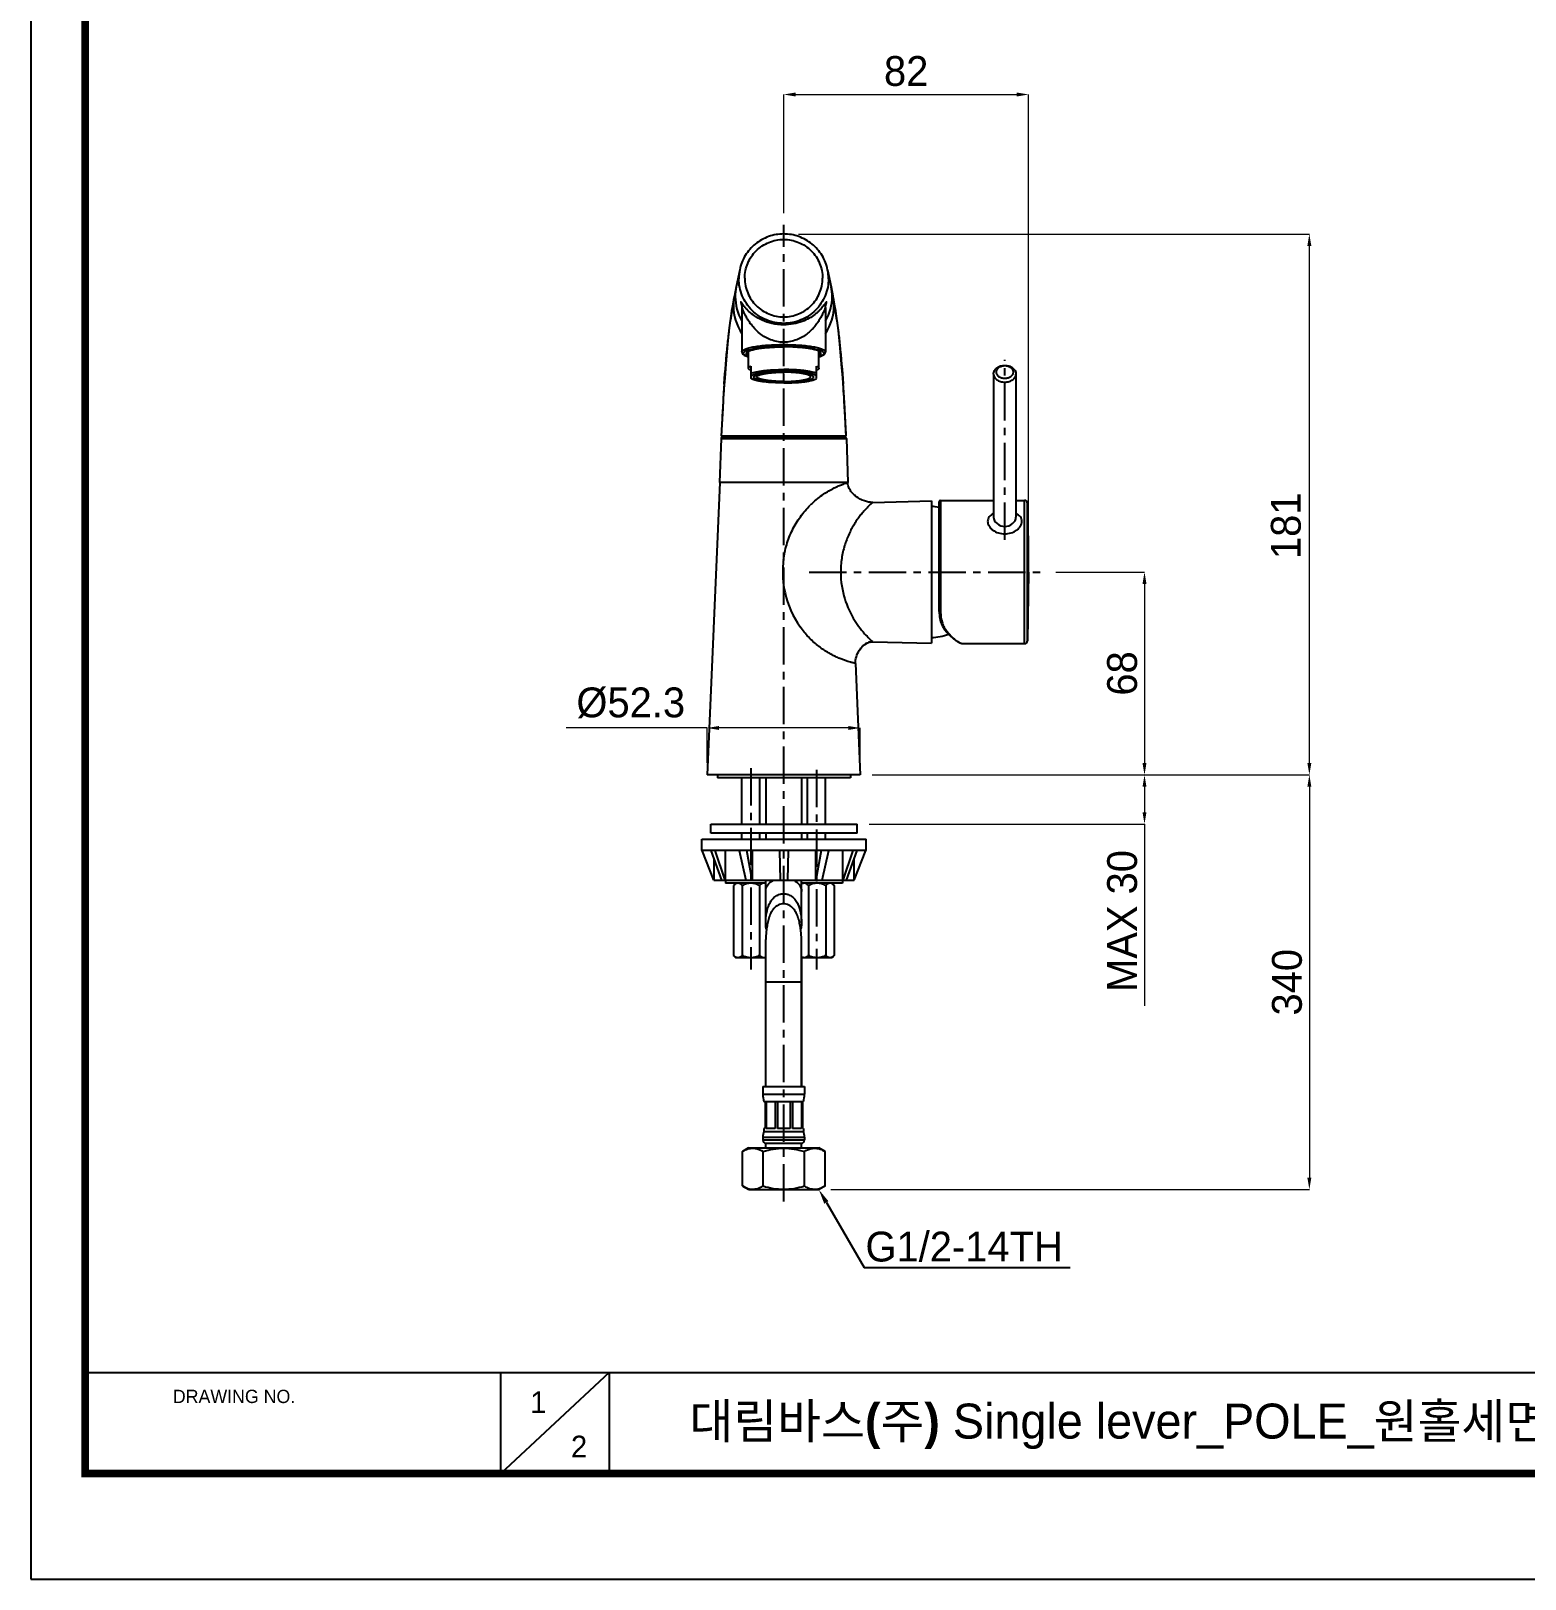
# Model space of a CAD drawing. Extents: x 0 to 1128, y 0 to 827.
# Drawn here: x 0 to 501, y 0 to 519 of the extents above; entities that cross this region are included whole.
import ezdxf
from ezdxf import colors
from ezdxf.entities.mleader import LeaderData, LeaderLine
from ezdxf.math import Vec2, Vec3

# ---------------------------------------------------------------- set-up
doc = ezdxf.new("R2010")
doc.units = 0
doc.header["$LTSCALE"] = 10
doc.header["$MEASUREMENT"] = 0
doc.header["$PDMODE"] = 3
doc.header["$PDSIZE"] = -10
doc.linetypes.add('CENTER', pattern=[2, 1.25, -0.25, 0.25, -0.25])
doc.layers.get('0').update_dxf_attribs({"linetype": 'CONTINUOUS'})
doc.layers.get('DEFPOINTS').update_dxf_attribs({"linetype": 'CONTINUOUS'})
for name, color, linetype in [('02___PRT_ALL_AXES', 7, 'CONTINUOUS'), ('1', 7, 'CONTINUOUS'), ('DEF_LAYER_ASSEM_MEMBER', 7, 'CONTINUOUS'), ('DEFAULT_1', 7, 'CENTER')]:
    doc.layers.add(name, color=color, linetype=linetype)
doc.styles.add('Daelim Dimension', font='')
doc.styles.get('Daelim Dimension').set_extended_font_data('나눔고딕')
doc.dimstyles.new('DEFAULT', dxfattribs={"dimscale": 2, "dimtxt": 2, "dimasz": 2, "dimexe": 0, "dimexo": 2, "dimgap": 1, "dimtad": 1, "dimdec": 0, "dimzin": 9, "dimdsep": 46, "dimtxsty": 'Daelim Dimension', "dimcen": 0.5, "dimclrd": 5, "dimclre": 5, "dimclrt": 256, "dimadec": 1, "dimazin": 0, "dimtfac": 1, "dimtdec": 0, "dimtix": 1, "dimtmove": 0, "dimatfit": 3, "dimfxl": 1, "dimtolj": 1, "dimtzin": 1, "dimlwd": 9, "dimlwe": 9, "dimarcsym": 0})

# ---------------------------------------------------------------- blocks, each defined once
blk = doc.blocks.new('*D3')
at = {"color": 5, "lineweight": 9, "ltscale": 0.5, "transparency": 16777216}
for p, q in [((252.28, 457.87), (252.28, 497.61)), ((256.28, 497.61), (330.38, 497.61)), ((334.38, 340.55), (334.38, 497.61))]:
    blk.add_line(p, q, dxfattribs=at)
at = {"color": 5, "ltscale": 0.5, "transparency": 16777216}
for points in [[(256.28, 498.27), (256.28, 496.94), (252.28, 497.61)], [(330.38, 498.27), (330.38, 496.94), (334.38, 497.61)]]:
    blk.add_solid(points, dxfattribs=at)
at = {"layer": 'DEFPOINTS', "color": 0, "ltscale": 0.5, "transparency": 16777216}
for p in [(334.38, 497.61), (252.28, 453.87), (334.38, 336.55)]:
    blk.add_point(p, dxfattribs=at)
at = {"color": 7, "ltscale": 0.5, "transparency": 16777216, "insert": (293.33, 510.49), "char_height": 10, "width": 25.6, "attachment_point": 2, "style": 'Daelim Dimension'}
blk.add_mtext('\\A1;82', dxfattribs=at)
blk = doc.blocks.new('*D4')
at = {"color": 5, "lineweight": 9, "ltscale": 0.5, "transparency": 16777216}
for p, q in [((257.28, 450.85), (428.46, 450.85)), ((428.46, 273.55), (428.46, 446.85)), ((282.91, 269.55), (428.46, 269.55))]:
    blk.add_line(p, q, dxfattribs=at)
at = {"color": 5, "ltscale": 0.5, "transparency": 16777216}
for points in [[(427.79, 446.85), (429.13, 446.85), (428.46, 450.85)], [(427.79, 273.55), (429.13, 273.55), (428.46, 269.55)]]:
    blk.add_solid(points, dxfattribs=at)
at = {"layer": 'DEFPOINTS', "color": 0, "ltscale": 0.5, "transparency": 16777216}
for p in [(253.28, 450.85), (428.46, 450.85), (278.91, 269.55)]:
    blk.add_point(p, dxfattribs=at)
at = {"color": 7, "ltscale": 0.5, "transparency": 16777216, "insert": (415.57, 353.05), "char_height": 10, "width": 32, "attachment_point": 2, "rotation": 90, "style": 'Daelim Dimension'}
blk.add_mtext('\\A1;181', dxfattribs=at)
blk = doc.blocks.new('*D8')
at = {"color": 5, "lineweight": 9, "ltscale": 0.5, "transparency": 16777216}
for p, q in [((343.53, 337.55), (373.21, 337.55)), ((373.21, 333.55), (373.21, 273.55)), ((343.53, 269.55), (373.21, 269.55))]:
    blk.add_line(p, q, dxfattribs=at)
at = {"color": 5, "ltscale": 0.5, "transparency": 16777216}
for points in [[(372.54, 333.55), (373.87, 333.55), (373.21, 337.55)], [(372.54, 273.55), (373.87, 273.55), (373.21, 269.55)]]:
    blk.add_solid(points, dxfattribs=at)
at = {"layer": 'DEFPOINTS', "color": 0, "ltscale": 0.5, "transparency": 16777216}
for p in [(339.53, 337.55), (339.53, 269.55), (373.21, 269.55)]:
    blk.add_point(p, dxfattribs=at)
at = {"color": 7, "ltscale": 0.5, "transparency": 16777216, "insert": (365.76, 303.55), "char_height": 10, "attachment_point": 5, "rotation": 90, "style": 'Daelim Dimension'}
blk.add_mtext('\\A1;68', dxfattribs=at)
blk = doc.blocks.new('*D9')
at = {"color": 5, "lineweight": 9, "ltscale": 0.5, "transparency": 16777216}
for p, q in [((281.91, 269.55), (373.21, 269.55)), ((373.21, 265.55), (373.21, 257.05)), ((280.88, 253.05), (373.21, 253.05)), ((373.21, 253.05), (373.21, 192.1))]:
    blk.add_line(p, q, dxfattribs=at)
at = {"color": 5, "ltscale": 0.5, "transparency": 16777216}
for points in [[(372.54, 265.55), (373.87, 265.55), (373.21, 269.55)], [(372.54, 257.05), (373.87, 257.05), (373.21, 253.05)]]:
    blk.add_solid(points, dxfattribs=at)
at = {"layer": 'DEFPOINTS', "color": 0, "ltscale": 0.5, "transparency": 16777216}
for p in [(277.91, 269.55), (276.88, 253.05), (373.21, 253.05)]:
    blk.add_point(p, dxfattribs=at)
at = {"color": 7, "ltscale": 0.5, "transparency": 16777216, "insert": (365.76, 220.57), "char_height": 10, "attachment_point": 5, "rotation": 90, "style": 'Daelim Dimension'}
blk.add_mtext('\\A1;MAX 30', dxfattribs=at)
blk = doc.blocks.new('*D6')
at = {"color": 5, "lineweight": 9, "ltscale": 0.5, "transparency": 16777216}
for p, q in [((281.91, 269.55), (428.46, 269.55)), ((428.46, 265.55), (428.46, 134.55)), ((268.06, 130.55), (428.46, 130.55))]:
    blk.add_line(p, q, dxfattribs=at)
at = {"color": 5, "ltscale": 0.5, "transparency": 16777216}
for points in [[(427.79, 265.55), (429.13, 265.55), (428.46, 269.55)], [(427.79, 134.55), (429.13, 134.55), (428.46, 130.55)]]:
    blk.add_solid(points, dxfattribs=at)
at = {"layer": 'DEFPOINTS', "color": 0, "ltscale": 0.5, "transparency": 16777216}
for p in [(277.91, 269.55), (264.06, 130.55), (428.46, 130.55)]:
    blk.add_point(p, dxfattribs=at)
at = {"color": 7, "ltscale": 0.5, "transparency": 16777216, "insert": (421.01, 200.05), "char_height": 10, "attachment_point": 5, "rotation": 90, "style": 'Daelim Dimension'}
blk.add_mtext('\\A1;340', dxfattribs=at)
blk = doc.blocks.new('*D7')
at = {"color": 5, "lineweight": 9, "ltscale": 0.5, "transparency": 16777216}
for p, q in [((226.65, 285.27), (179.41, 285.27)), ((226.65, 273.55), (226.65, 285.27)), ((273.91, 285.27), (230.65, 285.27)), ((277.91, 273.55), (277.91, 285.27))]:
    blk.add_line(p, q, dxfattribs=at)
at = {"color": 5, "ltscale": 0.5, "transparency": 16777216}
for points in [[(230.65, 285.94), (230.65, 284.6), (226.65, 285.27)], [(273.91, 285.94), (273.91, 284.6), (277.91, 285.27)]]:
    blk.add_solid(points, dxfattribs=at)
at = {"layer": 'DEFPOINTS', "color": 0, "ltscale": 0.5, "transparency": 16777216}
for p in [(277.91, 285.27), (226.65, 269.55), (277.91, 269.55)]:
    blk.add_point(p, dxfattribs=at)
at = {"color": 7, "ltscale": 0.5, "transparency": 16777216, "insert": (201.03, 293.66), "char_height": 10, "attachment_point": 5, "style": 'Daelim Dimension'}
blk.add_mtext('\\A1;%%C52.3', dxfattribs=at)

msp = doc.modelspace()

# ---------------------------------------------------------------- linework, layer by layer
at = {"color": 5}
msp.add_line((18.14, 69.28), (926.74, 69.28), dxfattribs=at)
at = {"color": 5, "ltscale": 40}
for p, q in [((157.42, 69.28), (157.42, 35.27)), ((157.42, 69.28), (157.42, 35.27)), ((193.81, 69.28), (157.42, 35.27)), ((193.81, 69.28), (157.42, 35.27)), ((193.81, 69.28), (193.81, 35.27)), ((193.81, 69.28), (193.81, 35.27))]:
    msp.add_line(p, q, dxfattribs=at)
at = {"ltscale": 0.5}
msp.add_lwpolyline([(0, 0), (1128.4, 0), (1128.4, 826.8), (0, 826.8)], close=True, dxfattribs=at)
at = {"color": 5, "linetype": 'ByBlock', "lineweight": 200, "const_width": 2.6}
msp.add_lwpolyline([(18.14, 35.4), (1110.14, 35.4), (1110.14, 807.6), (18.14, 807.6)], close=True, dxfattribs=at)
at = {"layer": '02___PRT_ALL_AXES', "color": 7, "linetype": 'CENTER'}
for p, q in [((326.38, 348.39), (326.38, 408.72)), ((241.28, 271.82), (241.28, 204.33)), ((263.28, 271.27), (263.28, 204.33))]:
    msp.add_line(p, q, dxfattribs=at)
at = {"layer": '1', "color": 7, "linetype": 'Continuous'}
for p, q in [((236.38, 433.12), (235.77, 430.16)), ((268.19, 433.12), (268.79, 430.16)), ((235.77, 430.16), (235.77, 430.16)), ((268.79, 430.16), (268.79, 430.16)), ((273.22, 383.05), (231.34, 383.05))]:
    msp.add_line(p, q, dxfattribs=at)
at = {"layer": '1', "color": 9, "linetype": 'Continuous'}
for p, q in [((235.76, 430.11), (235.77, 430.15)), ((268.79, 430.15), (268.8, 430.11)), ((232.35, 400.47), (232.36, 400.68)), ((272.2, 400.72), (272.21, 400.55))]:
    msp.add_line(p, q, dxfattribs=at)
at = {"layer": '1', "color": 7, "linetype": 'Continuous'}
for points in [[(235.32, 427.88), (235.09, 426.63), (234.84, 425.11), (234.57, 423.29), (234.26, 421.07), (233.93, 418.38), (233.58, 415.14), (233.21, 411.39), (232.85, 407.21), (232.5, 402.65), (232.16, 397.75), (231.84, 392.52), (231.54, 386.97), (231.34, 383.05)], [(235.77, 430.16), (235.67, 429.66), (235.51, 428.89), (235.32, 427.88)], [(269.47, 426.63), (269.25, 427.88), (269.05, 428.89), (268.89, 429.66), (268.79, 430.16)], [(273.22, 383.05), (273.03, 386.97), (272.72, 392.52), (272.4, 397.75), (272.06, 402.65), (271.71, 407.21), (271.35, 411.39), (270.99, 415.14), (270.63, 418.38), (270.3, 421.07), (270, 423.29), (269.72, 425.11), (269.47, 426.63)]]:
    msp.add_lwpolyline(points, dxfattribs=at)
for centre, radius, start, end in [((252.2, 429.89), 16.15, 168.4671, 179.9853), ((252.36, 429.89), 16.15, 0.0147, 11.5329), ((252.17, 429.9), 16.12, 180.0058, 210.3013), ((252.39, 429.9), 16.12, 329.6987, 359.9942)]:
    msp.add_arc(centre, radius, start, end, dxfattribs=at)
at = {"layer": '1', "color": 9, "linetype": 'Continuous'}
for centre, radius, start, end in [((252.2, 426.8), 16.77, 168.5995, 179.9668), ((252.17, 426.81), 16.74, 180.0087, 213.6344), ((252.39, 426.81), 16.74, 326.3656, 359.9913), ((252.36, 426.8), 16.77, 0.0332, 11.4006), ((885.77, 355), 655.01, 176.01872, 176.40616), ((-357.78, 356.55), 631.53, 3.58843, 3.99504), ((1048.15, 344.98), 817.69, 176.53423, 176.79426), ((966.77, 349.88), 736.17, 176.40359, 176.53166), ((-461.97, 349.89), 735.93, 3.47091, 3.59804), ((-543.02, 345.01), 817.12, 3.2063, 3.46831), ((1144.3, 339.56), 913.99, 176.79194, 176.93529), ((-639.21, 339.59), 913.46, 3.06567, 3.20865), ((1269.43, 332.92), 1039.3, 176.93867, 177.23557), ((-764.57, 332.94), 1039.01, 2.7644, 3.06226)]:
    msp.add_arc(centre, radius, start, end, dxfattribs=at)
for points, start_tangent, end_tangent in [([(232.36, 400.68), (233.46, 413.66), (234.03, 418.55), (234.5, 421.79), (235.1, 425.18), (235.43, 426.81)], (0.069968, 0.997549), (0.196375, 0.980529)), ([(269.13, 426.81), (269.46, 425.18), (270.06, 421.8), (270.53, 418.57), (271.09, 413.68), (272.2, 400.72)], (0.196375, -0.980529), (0.070031, -0.997545))]:
    msp.add_spline(points, degree=3, dxfattribs=dict(at, start_tangent=start_tangent, end_tangent=end_tangent))
at = {"layer": '1', "color": 7, "linetype": 'Continuous', "start_tangent": (0.99977, 0.02144), "end_tangent": (0.99977, -0.02144)}
msp.add_spline([(236.73, 383.05), (252.28, 383.2), (267.83, 383.05)], degree=3, dxfattribs=at)
at = {"layer": 'DEF_LAYER_ASSEM_MEMBER', "color": 7, "linetype": 'Continuous'}
for p, q in [((237.55, 438.86), (236.38, 433.12)), ((267.01, 438.86), (268.19, 433.12)), ((238.28, 426.14), (238.28, 426.14)), ((238.28, 426.12), (238.28, 411.35)), ((266.28, 426.14), (266.28, 426.14)), ((266.28, 426.12), (266.28, 411.35)), ((240.53, 405.83), (240.53, 411.57)), ((264.03, 405.83), (264.03, 411.57)), ((241.33, 402.43), (241.33, 406.57)), ((263.23, 402.43), (263.23, 406.57)), ((243.28, 402.98), (243.28, 403.63)), ((261.28, 402.98), (261.28, 403.63)), ((322.63, 403.87), (322.63, 355.93)), ((330.13, 403.87), (330.13, 355.93)), ((231.27, 382.35), (230.78, 367.55)), ((273.09, 382.55), (231.47, 382.55)), ((233.28, 383.05), (233.28, 382.55)), ((271.28, 383.05), (271.28, 382.55)), ((273.29, 382.35), (273.78, 367.55)), ((230.84, 367.55), (226.65, 269.55)), ((273.78, 367.55), (230.78, 367.55)), ((282.11, 360.89), (301.78, 361.38)), ((301.78, 361.38), (301.78, 313.72)), ((304.38, 324.36), (304.38, 361.05)), ((304.88, 361.55), (322.63, 361.55)), ((330.13, 361.55), (333.01, 361.55)), ((334.38, 337.55), (334.01, 314.51)), ((277.63, 311.27), (277.88, 311.65)), ((277.63, 311.27), (277.8, 311.53)), ((277.88, 311.65), (278.36, 312.22)), ((278.36, 312.22), (278.64, 312.56)), ((278.64, 312.56), (279.47, 313.28)), ((279.47, 313.28), (280.36, 313.81)), ((280.36, 313.81), (281.29, 314.12)), ((281.29, 314.12), (281.88, 314.2)), ((281.6, 314.16), (281.88, 314.2)), ((281.88, 314.2), (281.88, 314.2)), ((281.88, 314.2), (282.11, 314.2)), ((282.11, 314.2), (301.78, 313.72)), ((312.68, 313.55), (333.01, 313.55)), ((276.31, 306.92), (277.91, 269.55)), ((277.63, 311.27), (277.63, 311.27)), ((277.91, 269.55), (226.65, 269.55)), ((230.13, 269.55), (230.13, 268.55)), ((274.63, 268.55), (230.13, 268.55)), ((238.28, 253.05), (238.28, 268.55)), ((244.28, 253.05), (244.28, 268.55)), ((246.28, 268.55), (246.28, 253.05)), ((258.28, 268.55), (258.28, 253.05)), ((260.28, 253.05), (260.28, 268.55)), ((266.28, 253.05), (266.28, 268.55)), ((274.63, 269.55), (274.63, 268.55)), ((227.88, 250.05), (227.88, 253.05)), ((227.88, 253.05), (276.88, 253.05)), ((276.88, 250.05), (227.88, 250.05)), ((238.28, 248.05), (238.28, 250.05)), ((244.28, 248.05), (244.28, 250.05)), ((246.28, 250.05), (246.28, 248.05)), ((258.28, 250.05), (258.28, 248.05)), ((260.28, 248.05), (260.28, 250.05)), ((266.28, 248.05), (266.28, 250.05)), ((276.88, 250.05), (276.88, 253.05)), ((224.88, 244.25), (224.88, 248.05)), ((224.88, 248.05), (279.88, 248.05)), ((227.85, 244.25), (224.88, 244.25)), ((228.91, 234.25), (224.92, 244.25)), ((227.85, 244.24), (231.43, 234.25)), ((237.35, 244.25), (227.87, 244.25)), ((232.68, 234.25), (229.33, 244.25)), ((232.68, 244.25), (232.68, 234.25)), ((237.35, 244.24), (239.56, 234.25)), ((250.88, 244.25), (237.38, 244.25)), ((241.73, 234.25), (239.92, 244.25)), ((241.73, 244.25), (241.73, 234.25)), ((250.88, 244.24), (251.13, 234.25)), ((264.81, 244.25), (250.92, 244.25)), ((253.63, 234.25), (253.84, 244.25)), ((263.03, 234.25), (263.03, 244.25)), ((264.81, 244.24), (263.03, 234.25)), ((275.41, 244.25), (264.84, 244.25)), ((265.2, 234.25), (267.38, 244.25)), ((272.08, 234.25), (272.08, 244.25)), ((275.41, 244.24), (272.08, 234.25)), ((273.33, 234.25), (276.89, 244.25)), ((279.84, 244.25), (275.43, 244.25)), ((275.85, 234.25), (279.84, 244.25)), ((279.88, 244.25), (279.84, 244.25)), ((279.88, 244.25), (279.88, 248.05)), ((228.91, 241.27), (228.91, 234.25)), ((275.85, 234.25), (275.85, 241.31)), ((228.91, 234.25), (275.85, 234.25)), ((232.78, 234.25), (232.78, 233.25)), ((246.25, 220.1), (246.25, 234.25)), ((258.25, 220.1), (258.25, 234.25)), ((271.98, 234.25), (271.98, 233.25)), ((246.25, 233.25), (232.78, 233.25)), ((236.28, 233.25), (235.51, 232.47)), ((235.51, 232.47), (235.51, 209.02)), ((238.39, 232.47), (238.39, 209.02)), ((244.17, 232.47), (244.17, 209.02)), ((271.98, 233.25), (258.25, 233.25)), ((258.48, 233.25), (258.25, 233.01)), ((258.31, 233.08), (258.31, 233.25)), ((260.59, 232.47), (260.59, 209.02)), ((266.37, 232.47), (266.37, 209.02)), ((268.48, 233.25), (269.25, 232.47)), ((269.25, 232.47), (269.25, 209.02)), ((246.25, 165.05), (246.25, 214.4)), ((258.25, 165.05), (258.25, 214.41)), ((235.51, 209.02), (236.28, 208.25)), ((246.25, 208.25), (236.28, 208.25)), ((258.25, 208.48), (258.48, 208.25)), ((258.31, 165.05), (258.31, 208.41)), ((268.48, 208.25), (258.48, 208.25)), ((269.25, 209.02), (268.48, 208.25)), ((245.28, 165.05), (259.28, 165.05)), ((245.28, 165.05), (245.28, 162.54)), ((259.28, 165.05), (259.28, 162.54)), ((245.68, 160.05), (258.88, 160.05)), ((246.03, 160.05), (246.03, 151.05)), ((246.36, 160.05), (246.36, 151.05)), ((249.37, 160.05), (249.37, 151.05)), ((250.16, 160.05), (250.16, 151.05)), ((254.4, 160.05), (254.4, 151.05)), ((255.19, 160.05), (255.19, 151.05)), ((258.2, 160.05), (258.2, 151.05)), ((258.53, 160.05), (258.53, 151.05)), ((246.03, 151.05), (245.68, 151.05)), ((245.68, 151.05), (245.68, 150.05)), ((249.37, 151.05), (246.36, 151.05)), ((254.4, 151.05), (250.16, 151.05)), ((258.2, 151.05), (255.19, 151.05)), ((258.88, 151.05), (258.53, 151.05)), ((258.88, 151.05), (258.88, 150.05)), ((245.28, 148.09), (245.28, 147.25)), ((245.68, 150.05), (258.88, 150.05)), ((246.28, 146.05), (258.28, 146.05)), ((246.28, 144.55), (246.28, 146.05)), ((258.28, 144.55), (258.28, 146.05)), ((259.28, 148.09), (259.28, 147.25)), ((240.5, 144.55), (238.43, 143.35)), ((238.43, 131.75), (238.43, 143.35)), ((240.5, 144.55), (264.06, 144.55)), ((245.35, 131.75), (245.35, 143.34)), ((259.21, 131.75), (259.21, 143.34)), ((266.14, 143.35), (264.06, 144.55)), ((266.14, 131.75), (266.14, 143.35)), ((240.5, 130.55), (238.43, 131.75)), ((240.5, 130.55), (264.06, 130.55)), ((266.14, 131.75), (264.06, 130.55))]:
    msp.add_line(p, q, dxfattribs=at)
at = {"layer": 'DEF_LAYER_ASSEM_MEMBER', "color": 9, "linetype": 'Continuous'}
for p, q in [((231.27, 382.35), (273.29, 382.35)), ((261.79, 360.55), (261.82, 360.57)), ((304.88, 361.55), (304.88, 324.08)), ((333.01, 313.55), (333.01, 361.55)), ((334.01, 314.51), (334.01, 360.58)), ((252.09, 340.53), (252.1, 340.56)), ((258.31, 200.05), (246.25, 200.05)), ((245.28, 162.54), (259.28, 162.54)), ((245.28, 148.09), (259.28, 148.09)), ((245.28, 147.25), (259.28, 147.25))]:
    msp.add_line(p, q, dxfattribs=at)
at = {"layer": 'DEF_LAYER_ASSEM_MEMBER', "color": 7, "linetype": 'Continuous'}
for points in [[(238.2, 426.96), (238.19, 427), (238.21, 426.93), (238.25, 426.71), (238.28, 426.35), (238.28, 426.14)], [(266.28, 426.14), (266.29, 426.42), (266.32, 426.75), (266.35, 426.93), (266.37, 426.99)], [(304.38, 324.36), (304.49, 322.67), (304.85, 320.97), (305.49, 319.42), (306.32, 318.15)], [(306.32, 318.15), (307.76, 316.46), (309.26, 315.06), (310.7, 314.1), (312.03, 313.61), (312.68, 313.55)]]:
    msp.add_lwpolyline(points, dxfattribs=at)
at = {"layer": 'DEF_LAYER_ASSEM_MEMBER', "color": 9, "linetype": 'Continuous'}
for centre, radius, start, end in [((252.21, 435.87), 14.96, 168.4632, 179.9851), ((252.35, 435.87), 14.96, 0.0149, 11.5368), ((248.92, 430.49), 11.32, 198.1507, 198.607), ((249.47, 430.67), 11.9, 198.6077, 199.1462), ((255.11, 430.66), 11.88, 340.8411, 341.4554), ((255.78, 430.44), 11.17, 341.4557, 342.0273), ((282.89, 338.2), 30.74, 133.3399, 134.888), ((283.84, 337.54), 31.89, 174.6174, 192.6374), ((283.48, 337.6), 31.52, 172.7942, 174.6199), ((283.55, 337.46), 31.59, 192.6173, 215.3369)]:
    msp.add_arc(centre, radius, start, end, dxfattribs=at)
at = {"layer": 'DEF_LAYER_ASSEM_MEMBER', "color": 7, "linetype": 'Continuous'}
for centre, radius, start, end in [((252.2, 429.89), 16.15, 168.4671, 179.9853), ((252.36, 429.89), 16.15, 0.0147, 11.5329), ((252.17, 429.9), 16.12, 180.0058, 210.3013), ((252.39, 429.9), 16.12, 329.6987, 359.9942), ((231.47, 382.35), 0.2, 90, 178.0908), ((273.09, 382.35), 0.2, 1.9092, 90), ((300.42, 337.55), 22.04, 79.6181, 86.4605), ((304.88, 361.05), 0.5, 90, 180), ((333.01, 360.55), 1, 1.8326, 90), ((-385.82, 337.55), 720.2, 0, 1.83263), ((300.42, 337.55), 22.04, 273.5395, 288.827), ((285.01, 306.54), 8.77, 145.3267, 147.3509), ((283.65, 307.71), 6.97, 132.0979, 134.9037), ((282.62, 309.03), 5.3, 119.0514, 123.4867), ((282.11, 310.13), 4.08, 103.6599, 109.3671), ((333.01, 314.55), 1, 270, 358.1674), ((228.52, 242.03), 2.31, 106.3738, 106.8098), ((238.6, 236.59), 7.75, 99.0272, 99.2611), ((252.4, 233.11), 11.24, 97.5959, 97.7875), ((266.22, 235.04), 9.3, 98.4968, 98.7039), ((276.36, 240.45), 3.91, 103.7224, 104.03), ((253.28, 162.54), 8, 180, 198.1949), ((251.28, 162.54), 8, 341.8051, 0), ((250.28, 148.09), 5, 156.9261, 180), ((246.48, 147.25), 1.2, 180, 270), ((258.08, 147.25), 1.2, 270, 0), ((254.28, 148.09), 5, 0, 23.0739), ((262.57, 138.51), 5.91, 76.3448, 77.9133), ((241.99, 136.58), 5.91, 256.3444, 257.9285), ((241.89, 135.82), 5.14, 268.9772, 270.0075), ((262.67, 135.82), 5.14, 270.0094, 271.0224), ((262.57, 136.58), 5.91, 282.0867, 283.6552)]:
    msp.add_arc(centre, radius, start, end, dxfattribs=at)
for points, start_tangent, end_tangent in [([(267.01, 438.86), (265.15, 443.62), (261.79, 447.48), (257.33, 449.99), (252.28, 450.86), (247.23, 449.99), (242.77, 447.48), (239.41, 443.62), (237.55, 438.86)], (-0.200244, 0.979746), (-0.200244, -0.979746)), ([(238.28, 411.35), (238.34, 411.02), (238.5, 410.74), (238.84, 410.41), (239.29, 410.14), (240.52, 409.68)], (0, -1), (0.959398, -0.282057)), ([(239.78, 410.86), (239.84, 411.07), (240.02, 411.28), (240.32, 411.49), (240.73, 411.69), (241.26, 411.88), (241.89, 412.06), (243.44, 412.39), (245.34, 412.66), (247.5, 412.86), (249.84, 412.99), (252.28, 413.03)], (0, 1), (1, 0)), ([(240.49, 410.14), (240.18, 410.31), (239.96, 410.49), (239.83, 410.67), (239.78, 410.86)], (-0.896367, 0.443314), (0, 1)), ([(264.78, 410.86), (264.72, 411.07), (264.54, 411.28), (264.24, 411.49), (263.83, 411.69), (263.3, 411.88), (262.67, 412.06), (261.12, 412.39), (259.23, 412.66), (257.06, 412.86), (254.72, 412.99), (252.28, 413.03)], (0, 1), (-1, 0)), ([(264.04, 409.68), (264.5, 409.82), (264.91, 409.98), (265.43, 410.23), (265.85, 410.51), (266.15, 410.87), (266.28, 411.35)], (0.959382, 0.282109), (0, 1)), ([(264.07, 410.14), (264.38, 410.31), (264.6, 410.49), (264.74, 410.67), (264.78, 410.86)], (0.896367, 0.443314), (0, 1)), ([(240.53, 405.83), (240.54, 405.93), (240.58, 406.02), (240.64, 406.12), (240.73, 406.21), (240.98, 406.39), (241.33, 406.57)], (0, 1), (0.913217, 0.407474)), ([(241.33, 405.09), (240.98, 405.27), (240.73, 405.46), (240.64, 405.55), (240.58, 405.64), (240.54, 405.74), (240.53, 405.83)], (-0.913217, 0.407474), (0, 1)), ([(241.33, 404.11), (242.09, 404.39), (243.08, 404.64), (244.27, 404.86), (245.65, 405.06), (247.17, 405.21), (248.81, 405.32), (252.28, 405.41)], (0.913217, 0.407474), (1, 0)), ([(241.33, 403.33), (241.58, 403.48), (241.91, 403.64), (242.32, 403.79), (242.79, 403.93), (243.93, 404.19), (245.3, 404.41), (246.86, 404.59), (248.58, 404.72), (252.28, 404.83)], (0.805074, 0.593175), (1, 0)), ([(263.23, 404.11), (262.47, 404.39), (261.48, 404.64), (260.29, 404.86), (258.91, 405.06), (257.39, 405.21), (255.75, 405.32), (252.28, 405.41)], (-0.913217, 0.407474), (-1, 0)), ([(263.23, 403.33), (262.98, 403.48), (262.65, 403.64), (262.25, 403.79), (261.77, 403.93), (260.64, 404.19), (259.26, 404.41), (257.7, 404.59), (255.98, 404.72), (252.28, 404.83)], (-0.805074, 0.593175), (-1, 0)), ([(263.23, 406.57), (263.58, 406.39), (263.83, 406.21), (263.92, 406.12), (263.98, 406.02), (264.02, 405.93), (264.03, 405.83)], (0.913217, -0.407474), (0, -1)), ([(264.03, 405.83), (264.02, 405.74), (263.98, 405.64), (263.92, 405.55), (263.83, 405.46), (263.58, 405.27), (263.23, 405.09)], (0, -1), (-0.913217, -0.407474)), ([(322.63, 403.87), (322.71, 404.48), (322.94, 405.06), (323.78, 406.01), (324.99, 406.61), (326.38, 406.82), (327.77, 406.61), (328.98, 406.01), (329.82, 405.06), (330.05, 404.48), (330.13, 403.87)], (0, 1), (0, -1)), ([(252.28, 400.93), (248.58, 401.03), (246.86, 401.17), (245.3, 401.35), (243.93, 401.57), (242.79, 401.83), (242.32, 401.97), (241.91, 402.12), (241.58, 402.27), (241.33, 402.43)], (-1, 0), (-0.805074, 0.593175)), ([(242.28, 402.88), (242.29, 402.96), (242.33, 403.05), (242.39, 403.13), (242.47, 403.22), (242.71, 403.38), (243.04, 403.54), (243.46, 403.7), (243.97, 403.84), (244.55, 403.98), (245.21, 404.11), (246.72, 404.32), (248.45, 404.48), (250.33, 404.58), (252.28, 404.62)], (0, 1), (1, 0)), ([(252.28, 401.14), (250.33, 401.18), (248.45, 401.28), (246.72, 401.44), (245.21, 401.65), (244.55, 401.78), (243.97, 401.91), (243.46, 402.06), (243.04, 402.21), (242.71, 402.38), (242.47, 402.54), (242.39, 402.62), (242.33, 402.71), (242.29, 402.79), (242.28, 402.88)], (-1, 0), (0, 1)), ([(243.28, 402.98), (243.29, 403.05), (243.32, 403.13), (243.38, 403.21), (243.45, 403.28), (243.67, 403.43), (243.97, 403.58), (244.34, 403.71), (244.8, 403.85), (245.32, 403.97), (245.92, 404.08), (246.57, 404.19), (247.28, 404.28), (248.84, 404.42), (250.52, 404.51), (252.28, 404.54)], (0, 1), (1, 0)), ([(252.28, 401.41), (250.52, 401.45), (248.84, 401.53), (247.28, 401.68), (246.57, 401.77), (245.92, 401.87), (245.32, 401.99), (244.8, 402.11), (244.34, 402.24), (243.97, 402.38), (243.67, 402.52), (243.45, 402.67), (243.38, 402.75), (243.32, 402.82), (243.29, 402.9), (243.28, 402.98)], (-1, 0), (0, 1)), ([(262.28, 402.88), (262.27, 402.96), (262.23, 403.05), (262.17, 403.13), (262.09, 403.22), (261.85, 403.38), (261.52, 403.54), (261.1, 403.7), (260.6, 403.84), (260.01, 403.98), (259.35, 404.11), (257.84, 404.32), (256.11, 404.48), (254.23, 404.58), (252.28, 404.62)], (0, 1), (-1, 0)), ([(261.28, 402.98), (261.27, 403.05), (261.24, 403.13), (261.18, 403.21), (261.11, 403.28), (260.89, 403.43), (260.6, 403.58), (260.22, 403.71), (259.76, 403.85), (259.24, 403.97), (258.64, 404.08), (257.99, 404.19), (257.28, 404.28), (255.72, 404.42), (254.04, 404.51), (252.28, 404.54)], (0, 1), (-1, 0)), ([(252.28, 401.41), (254.04, 401.45), (255.72, 401.53), (257.28, 401.68), (257.99, 401.77), (258.64, 401.87), (259.24, 401.99), (259.76, 402.11), (260.22, 402.24), (260.6, 402.38), (260.89, 402.52), (261.11, 402.67), (261.18, 402.75), (261.24, 402.82), (261.27, 402.9), (261.28, 402.98)], (1, 0), (0, 1)), ([(252.28, 401.14), (254.23, 401.18), (256.11, 401.28), (257.84, 401.44), (259.35, 401.65), (260.01, 401.78), (260.6, 401.91), (261.1, 402.06), (261.52, 402.21), (261.85, 402.38), (262.09, 402.54), (262.17, 402.62), (262.23, 402.71), (262.27, 402.79), (262.28, 402.88)], (1, 0), (0, 1)), ([(252.28, 400.93), (255.98, 401.03), (257.7, 401.17), (259.26, 401.35), (260.64, 401.57), (261.77, 401.83), (262.25, 401.97), (262.65, 402.12), (262.98, 402.27), (263.23, 402.43)], (1, 0), (0.805074, 0.593175)), ([(282.11, 360.89), (279.31, 361.38), (276.66, 362.79), (275.54, 363.77), (274.62, 364.89), (273.99, 366.16), (273.72, 367.52)], (-0.999699, -0.02453), (-0.042838, 0.999082)), ([(277.8, 311.53), (278.01, 311.83), (278.73, 312.64)], (0.568946, 0.822375), (0.708483, 0.705728)), ([(278.97, 312.88), (279.15, 313.03), (279.7, 313.44)], (0.742185, 0.670195), (0.834349, 0.551236)), ([(280.05, 313.66), (280.76, 313.98)], (0.874493, 0.485038), (0.943595, 0.331101)), ([(281.15, 314.09), (281.88, 314.2)], (0.971859, 0.235564), (0.999221, 0.039467)), ([(276.31, 306.92), (276.63, 309.13), (277.63, 311.27)], (-0.042805, 0.999083), (0.539528, 0.841968)), ([(236.36, 233.11), (236.14, 232.99), (235.51, 232.47)], (-0.908739, -0.417364), (-0.707107, -0.707107)), ([(236.95, 233.25), (236.8, 233.24), (236.36, 233.11)], (-1, 0), (-0.908739, -0.417364)), ([(238.39, 232.47), (238.05, 232.78), (237.69, 233.03), (237.33, 233.19), (236.95, 233.25)], (-0.707107, 0.707107), (-1, 0)), ([(241.28, 233.25), (239.79, 233.03), (238.39, 232.47)], (-1, 0), (-0.894427, -0.447214)), ([(244.17, 232.47), (242.77, 233.03), (241.28, 233.25)], (-0.894427, 0.447214), (-1, 0)), ([(245.61, 233.25), (245.24, 233.19), (244.87, 233.03), (244.51, 232.78), (244.17, 232.47)], (-1, 0), (-0.707107, -0.707107)), ([(246.25, 233.08), (246.09, 233.15), (245.61, 233.25)], (-0.895825, 0.444408), (-1, 0)), ([(246.25, 220.1), (246.53, 223.21), (247.44, 226.21), (248.24, 227.56), (249.33, 228.68), (250.7, 229.43), (252.25, 229.69)], (-0.000092, 1), (1, 0)), ([(252.25, 229.69), (253.79, 229.43), (255.17, 228.68), (256.26, 227.56), (257.06, 226.21), (257.97, 223.21), (258.25, 220.1)], (1, 0), (-0.0001, -1)), ([(258.56, 233.11), (258.48, 233.07), (258.25, 232.93)], (-0.908739, -0.417364), (-0.827206, -0.561898)), ([(259.15, 233.25), (259, 233.24), (258.56, 233.11)], (-1, 0), (-0.908739, -0.417364)), ([(260.59, 232.47), (260.25, 232.78), (259.89, 233.03), (259.53, 233.19), (259.15, 233.25)], (-0.707107, 0.707107), (-1, 0)), ([(263.48, 233.25), (261.99, 233.03), (260.59, 232.47)], (-1, 0), (-0.894427, -0.447214)), ([(266.37, 232.47), (264.97, 233.03), (263.48, 233.25)], (-0.894427, 0.447214), (-1, 0)), ([(267.81, 233.25), (267.44, 233.19), (267.07, 233.03), (266.71, 232.78), (266.37, 232.47)], (-1, 0), (-0.707107, -0.707107)), ([(268.4, 233.11), (268.25, 233.17), (267.81, 233.25)], (-0.908726, 0.417394), (-1, 0)), ([(269.25, 232.47), (269.05, 232.67), (268.4, 233.11)], (-0.707107, 0.707107), (-0.908726, 0.417394)), ([(252.25, 226.3), (250.46, 225.9), (249.01, 224.79), (247.99, 223.26), (247.32, 221.55), (246.87, 219.77), (246.57, 217.96), (246.36, 216.13), (246.28, 215.23), (246.25, 214.39)], (-1, 0), (-0.000658, -1)), ([(258.25, 214.39), (258.21, 215.23), (258.14, 216.13), (257.93, 217.96), (257.63, 219.77), (257.18, 221.55), (256.5, 223.26), (255.49, 224.79), (254.03, 225.9), (252.25, 226.3)], (-0.001329, 0.999999), (-1, 0)), ([(246.55, 217.88), (246.4, 218.32), (246.31, 218.88), (246.26, 219.48), (246.25, 220.1)], (-0.504838, 0.863214), (-0.000092, 1)), ([(258.25, 220.1), (258.24, 219.48), (258.19, 218.88), (258.1, 218.32), (257.94, 217.88)], (-0.0001, -1), (-0.50591, -0.862586)), ([(236.36, 208.38), (236.14, 208.5), (235.51, 209.02)], (-0.908739, 0.417364), (-0.707107, 0.707107)), ([(236.95, 208.25), (236.8, 208.25), (236.36, 208.38)], (-1, 0), (-0.908739, 0.417364)), ([(238.39, 209.02), (238.05, 208.71), (237.69, 208.46), (237.33, 208.3), (236.95, 208.25)], (-0.707107, -0.707107), (-1, 0)), ([(241.28, 208.25), (239.79, 208.46), (238.39, 209.02)], (-1, 0), (-0.894427, 0.447214)), ([(244.17, 209.02), (242.77, 208.46), (241.28, 208.25)], (-0.894427, -0.447214), (-1, 0)), ([(245.61, 208.25), (245.24, 208.3), (244.87, 208.46), (244.51, 208.71), (244.17, 209.02)], (-1, 0), (-0.707107, 0.707107)), ([(246.25, 208.41), (246.09, 208.34), (245.61, 208.25)], (-0.895825, -0.444408), (-1, 0)), ([(258.56, 208.38), (258.48, 208.42), (258.25, 208.56)], (-0.908739, 0.417364), (-0.827206, 0.561898)), ([(259.15, 208.25), (259, 208.25), (258.56, 208.38)], (-1, 0), (-0.908739, 0.417364)), ([(260.59, 209.02), (260.25, 208.71), (259.89, 208.46), (259.53, 208.3), (259.15, 208.25)], (-0.707107, -0.707107), (-1, 0)), ([(263.48, 208.25), (261.99, 208.46), (260.59, 209.02)], (-1, 0), (-0.894427, 0.447214)), ([(266.37, 209.02), (264.97, 208.46), (263.48, 208.25)], (-0.894427, -0.447214), (-1, 0)), ([(267.81, 208.25), (267.44, 208.3), (267.07, 208.46), (266.71, 208.71), (266.37, 209.02)], (-1, 0), (-0.707107, 0.707107)), ([(269.25, 209.02), (268.91, 208.71), (268.55, 208.46), (268.19, 208.3), (267.81, 208.25)], (-0.707107, -0.707107), (-1, 0)), ([(238.43, 143.35), (239, 143.66), (240.76, 144.29)], (0.866025, 0.5), (0.977907, 0.209042)), ([(240.76, 144.29), (241.92, 144.42), (243.08, 144.28), (245.35, 143.34)], (0.977907, 0.209042), (0.865926, -0.500171)), ([(245.35, 143.34), (248.78, 144.13), (252.28, 144.42), (255.78, 144.13), (259.21, 143.34)], (0.960758, 0.277389), (0.960758, -0.277389)), ([(259.21, 143.34), (261.48, 144.28), (262.65, 144.42), (263.81, 144.29)], (0.865926, 0.500171), (0.977851, -0.209303)), ([(263.96, 144.26), (264.51, 144.1), (266.14, 143.35)], (0.971755, -0.235992), (0.866025, -0.5)), ([(238.43, 131.75), (238.96, 131.45), (240.6, 130.83)], (0.866025, -0.5), (0.971754, -0.235997)), ([(240.76, 130.8), (241.8, 130.68)], (0.977907, -0.209042), (0.999841, -0.017841)), ([(241.89, 130.67), (243.64, 130.96), (245.35, 131.75)], (1, 0.000141), (0.865926, 0.500171)), ([(245.35, 131.75), (248.78, 130.96), (252.28, 130.67), (255.78, 130.96), (259.21, 131.75)], (0.960758, -0.277389), (0.960758, 0.277389)), ([(259.21, 131.75), (260.92, 130.96), (262.67, 130.67)], (0.865926, -0.500171), (1, 0.000155)), ([(262.77, 130.68), (263.81, 130.8)], (0.999841, 0.017834), (0.977851, 0.209303)), ([(263.96, 130.83), (264.51, 130.99), (266.14, 131.75)], (0.971755, 0.235992), (0.866025, 0.5))]:
    msp.add_spline(points, degree=3, dxfattribs=dict(at, start_tangent=start_tangent, end_tangent=end_tangent))
at = {"layer": 'DEF_LAYER_ASSEM_MEMBER', "color": 9, "linetype": 'Continuous'}
for points, start_tangent, end_tangent in [([(239.25, 436.05), (239.5, 438.58), (240.24, 441.01), (241.44, 443.26), (243.06, 445.23), (245.04, 446.84), (247.29, 448.04), (252.28, 449.03), (257.27, 448.04), (259.52, 446.84), (261.5, 445.23), (263.12, 443.26), (264.32, 441.01), (265.06, 438.58), (265.32, 436.05)], (0, 1), (0, -1)), ([(239.25, 436.05), (239.5, 433.51), (240.24, 431.08), (241.44, 428.83), (243.06, 426.86), (245.04, 425.25), (247.29, 424.05), (252.28, 423.06), (257.27, 424.05), (259.52, 425.25), (261.5, 426.86), (263.12, 428.83), (264.32, 431.08), (265.06, 433.51), (265.32, 436.05)], (0, -1), (0, 1)), ([(267.31, 435.87), (267.03, 432.95), (266.17, 430.14), (264.78, 427.55), (262.91, 425.28), (260.63, 423.42), (258.03, 422.04), (252.28, 420.9), (246.53, 422.04), (243.93, 423.42), (241.65, 425.28), (239.78, 427.55), (238.39, 430.14), (237.54, 432.95), (237.25, 435.87)], (0, -1), (0, 1)), ([(252.28, 420.41), (248.34, 420.85), (245.05, 421.95), (242.51, 423.37), (240.6, 424.92), (239.85, 425.69), (239.22, 426.43), (238.95, 426.77), (238.71, 427.1), (238.5, 427.39), (238.32, 427.65), (238.17, 427.86), (238.11, 427.94), (238.05, 428), (238.01, 428.04), (237.97, 428.06), (237.94, 428.06), (237.93, 428.03), (237.92, 427.98), (237.93, 427.9), (237.94, 427.8), (237.96, 427.67), (238, 427.53), (238.05, 427.35), (238.17, 426.96)], (-1, -0.000025), (0.311487, -0.95025)), ([(238.34, 426.1), (238.32, 426.14), (238.31, 426.16), (238.3, 426.17), (238.29, 426.17), (238.28, 426.17), (238.28, 426.14)], (-0.445014, 0.895523), (-0.000851, -1)), ([(244.38, 417.42), (242.04, 419.68), (241.1, 420.88), (240.29, 422.09), (239.61, 423.29), (239.06, 424.43), (238.82, 424.96), (238.62, 425.44), (238.46, 425.83), (238.34, 426.1)], (-0.787702, 0.616056), (-0.445014, 0.895523)), ([(266.57, 428.05), (266.49, 427.98), (266.39, 427.86), (266.27, 427.69), (266.12, 427.48), (265.77, 426.99), (265.33, 426.42), (264.82, 425.81), (264.22, 425.18), (263.53, 424.53), (262.75, 423.88), (260.87, 422.63), (258.5, 421.53), (255.6, 420.72), (252.28, 420.41)], (-0.832827, -0.553533), (-1, 0.000027)), ([(266.28, 426.14), (266.28, 426.17), (266.27, 426.17), (266.26, 426.16), (266.24, 426.13), (266.19, 426.03), (266.12, 425.88), (266.04, 425.69), (265.95, 425.47), (265.85, 425.22), (265.74, 424.96), (265.48, 424.39), (265.19, 423.78), (264.87, 423.14), (264.51, 422.49), (263.68, 421.18), (262.69, 419.87), (261.53, 418.61), (260.18, 417.42)], (0.000249, 1), (-0.787708, -0.616049)), ([(266.41, 426.99), (266.49, 427.26), (266.55, 427.49), (266.6, 427.69), (266.63, 427.85), (266.64, 427.96), (266.63, 428.04), (266.61, 428.07), (266.57, 428.05)], (0.308517, 0.951219), (-0.832827, -0.553533)), ([(252.28, 414.57), (250.01, 414.79), (247.9, 415.4), (244.38, 417.42)], (-1, 0.000075), (-0.787702, 0.616056)), ([(260.18, 417.42), (256.66, 415.4), (254.55, 414.79), (252.28, 414.57)], (-0.787708, -0.616049), (-1, -0.00008)), ([(238.28, 411.35), (238.35, 411.59), (238.55, 411.82), (238.88, 412.05), (239.35, 412.28), (239.93, 412.49), (240.64, 412.7), (241.46, 412.89), (242.38, 413.07), (244.5, 413.37), (246.92, 413.59), (249.55, 413.73), (252.28, 413.78)], (0, 1), (1, 0)), ([(240.52, 409.71), (239.76, 409.98), (239.21, 410.27), (239.02, 410.42), (238.88, 410.57), (238.8, 410.72), (238.78, 410.87), (238.91, 411.18), (239.06, 411.33), (239.26, 411.48), (239.84, 411.77), (240.62, 412.04), (241.61, 412.29), (242.77, 412.52), (244.1, 412.72), (245.56, 412.89), (248.8, 413.12), (252.28, 413.2)], (-0.955677, 0.294418), (1, 0)), ([(252.28, 413.78), (255.01, 413.73), (257.64, 413.59), (260.06, 413.37), (262.18, 413.07), (263.1, 412.89), (263.92, 412.7), (264.63, 412.49), (265.21, 412.28), (265.68, 412.05), (266.01, 411.82), (266.21, 411.59), (266.28, 411.35)], (1, 0), (0, -1)), ([(252.28, 413.2), (255.76, 413.12), (259, 412.89), (260.46, 412.72), (261.79, 412.52), (262.95, 412.29), (263.94, 412.04), (264.72, 411.77), (265.3, 411.48), (265.5, 411.33), (265.65, 411.18), (265.78, 410.87), (265.76, 410.72), (265.68, 410.57), (265.54, 410.42), (265.35, 410.27), (264.8, 409.98), (264.04, 409.71)], (1, 0), (-0.955677, -0.294418)), ([(329.28, 404.57), (329.22, 404.97), (329.06, 405.36), (328.43, 406.02), (327.49, 406.46), (326.38, 406.62), (325.27, 406.46), (324.33, 406.02), (323.71, 405.36), (323.54, 404.97), (323.49, 404.57)], (0, 1), (0, -1)), ([(322.63, 403.87), (322.7, 403.36), (322.92, 402.86), (323.73, 402), (324.95, 401.42), (326.38, 401.22), (327.82, 401.42), (329.03, 402), (329.85, 402.86), (330.06, 403.36), (330.13, 403.87)], (0, -1), (0, 1)), ([(323.49, 404.57), (323.54, 404.17), (323.71, 403.79), (324.33, 403.12), (325.27, 402.68), (326.38, 402.53), (327.49, 402.68), (328.43, 403.12), (329.06, 403.79), (329.22, 404.17), (329.28, 404.57)], (0, -1), (0, 1)), ([(261.82, 360.57), (265.64, 363.64), (269.2, 365.72), (270.7, 366.41), (271.93, 366.91), (273.46, 367.45)], (0.727903, 0.685681), (0.952796, 0.303611)), ([(273.46, 367.45), (273.57, 367.48), (273.65, 367.51), (273.68, 367.51), (273.7, 367.52), (273.71, 367.52), (273.72, 367.52)], (0.952796, 0.303611), (0.042717, -0.999087)), ([(252.21, 341.56), (253.29, 346.71), (255.21, 351.61), (257.9, 356.09), (261.2, 359.97)], (0.125448, 0.9921), (0.708479, 0.705732)), ([(282.11, 360.89), (282.1, 360.89), (282.07, 360.86), (282.03, 360.83), (281.97, 360.78), (281.9, 360.71), (281.81, 360.63), (281.58, 360.43), (281.3, 360.17), (280.98, 359.87), (280.62, 359.51), (280.22, 359.11), (279.35, 358.18), (278.42, 357.09), (277.45, 355.85), (276.47, 354.45), (275.52, 352.91), (274.62, 351.23), (273.04, 347.45), (271.92, 343.2), (271.41, 338.63), (271.6, 333.99), (272.45, 329.56), (275.59, 322.07), (279.42, 316.84), (281.03, 315.18), (281.99, 314.3)], (-0.999701, -0.024432), (0.747436, -0.664334)), ([(322.61, 357.11), (321.79, 356.63), (321.16, 356.02), (320.77, 355.31), (320.63, 354.52)], (-0.904988, -0.425436), (-0.000206, -1)), ([(320.63, 354.52), (320.75, 353.74), (321.1, 352.96), (321.66, 352.24), (322.4, 351.59), (324.25, 350.67), (326.38, 350.34), (328.51, 350.67), (330.36, 351.59), (331.1, 352.24), (331.66, 352.96), (332.01, 353.74), (332.13, 354.52)], (0.00021, -1), (0.00021, 1)), ([(322.63, 355.93), (326.38, 352.82), (330.13, 355.93)], (0.000103, -1), (0.000103, 1)), ([(332.13, 354.52), (331.99, 355.31), (331.6, 356.02), (330.97, 356.63), (330.15, 357.11)], (-0.000198, 1), (-0.904986, 0.425442)), ([(304.88, 324.08), (304.69, 324.1), (304.53, 324.16), (304.42, 324.26), (304.38, 324.36)], (-1, 0), (0, 1)), ([(304.88, 324.08), (305.34, 320.74), (305.92, 319.3), (306.71, 318.05)], (0.000053, -1), (0.61131, -0.791391)), ([(276.31, 306.92), (276.3, 306.93), (276.28, 306.93), (276.25, 306.94), (276.2, 306.95), (276.15, 306.96), (276.07, 306.97), (275.89, 307.02), (275.66, 307.07), (275.38, 307.14), (275.04, 307.22), (274.66, 307.33), (273.75, 307.59), (272.67, 307.95), (271.42, 308.42), (270.03, 309.01), (268.53, 309.75), (266.95, 310.65), (263.71, 312.91), (260.57, 315.79), (257.78, 319.19)], (0.042717, -0.999087), (-0.578844, 0.815438)), ([(306.71, 318.05), (306.48, 318.04), (306.32, 318.15)], (-0.965826, -0.259191), (-0.619416, 0.785063)), ([(306.71, 318.05), (308.34, 316.14), (309.9, 314.73), (310.64, 314.22), (311.36, 313.85), (312.68, 313.55)], (0.611363, -0.791351), (0.999997, -0.002332)), ([(281.99, 314.3), (282.04, 314.26), (282.07, 314.22), (282.1, 314.2), (282.11, 314.2)], (0.747436, -0.664334), (0.999701, -0.024432)), ([(246.25, 230.51), (246.42, 231.61), (246.94, 232.64), (248.86, 234.27)], (0, 1), (0.887554, 0.460705)), ([(255.63, 234.27), (257.55, 232.64), (258.07, 231.61), (258.25, 230.51)], (0.887554, -0.460705), (0, -1))]:
    msp.add_spline(points, degree=3, dxfattribs=dict(at, start_tangent=start_tangent, end_tangent=end_tangent))
at = {"layer": 'DEFAULT_1', "color": 7, "linetype": 'CENTER'}
for p, q in [((252.28, 126.55), (252.28, 453.87)), ((260.78, 337.55), (339.53, 337.55))]:
    msp.add_line(p, q, dxfattribs=at)

# ---------------------------------------------------------------- texts
at = {"color": 5, "ltscale": 40, "style": 'Daelim Dimension'}
msp.add_text('DRAWING NO.', height=4.453, dxfattribs=at).set_placement((47.56, 58.99))
at = {"char_height": 7.29, "width": 10.17, "attachment_point": 1, "style": 'Daelim Dimension'}
for s, insert in [('1', (167.32, 62.9)), ('2', (180.99, 48.05))]:
    msp.add_mtext(s, dxfattribs=dict(at, insert=insert))
at = {"color": 2, "insert": (220.72, 58.8), "char_height": 11.7115, "width": 518.4179, "attachment_point": 1, "style": 'Daelim Dimension'}
msp.add_mtext('{\\fPretendard Variable SemiBold|b0|i0|c129|p2;대림바스(주)} Single lever_POLE_원홀세면수전_DL L6218', dxfattribs=at)

# ---------------------------------------------------------------- dimensions: what is measured, and where the dimension line sits
at = {"color": 5, "ltscale": 0.5}
dim = msp.add_linear_dim(base=(334.38, 497.61), p1=(252.28, 453.87), p2=(334.38, 336.55), dimstyle='DEFAULT', override={"dimtxt": 5, "dimclrd": 5, "dimclre": 5, "dimclrt": 7}, dxfattribs=at)
dim.commit()
dim.dimension.update_dxf_attribs({"geometry": '*D3', "text_midpoint": (293.33, 497.61), "dimtype": 128})
dim = msp.add_linear_dim(base=(428.46, 450.85), p1=(278.91, 269.55), p2=(253.28, 450.85), angle=90, dimstyle='DEFAULT', override={"dimtxt": 5, "dimclrd": 5, "dimclre": 5, "dimclrt": 7}, dxfattribs=at)
dim.commit()
dim.dimension.update_dxf_attribs({"geometry": '*D4', "text_midpoint": (428.46, 353.05), "dimtype": 128})
dim = msp.add_linear_dim(base=(373.21, 269.55), p1=(339.53, 337.55), p2=(339.53, 269.55), angle=90, dimstyle='DEFAULT', override={"dimtxt": 5, "dimclrd": 5, "dimclre": 5, "dimclrt": 7}, dxfattribs=at)
dim.commit()
dim.dimension.update_dxf_attribs({"geometry": '*D8', "text_midpoint": (365.76, 303.55)})
dim = msp.add_linear_dim(base=(277.91, 285.27), p1=(226.65, 269.55), p2=(277.91, 269.55), text='%%C52.3', dimstyle='DEFAULT', override={"dimtxt": 5, "dimclrd": 5, "dimclre": 5, "dimclrt": 7}, dxfattribs=at)
dim.commit()
dim.dimension.update_dxf_attribs({"geometry": '*D7', "text_midpoint": (201.03, 285.27), "dimtype": 128})
dim = msp.add_linear_dim(base=(428.46, 130.55), p1=(277.91, 269.55), p2=(264.06, 130.55), angle=90, text='340', dimstyle='DEFAULT', override={"dimtxt": 5, "dimclrd": 5, "dimclre": 5, "dimclrt": 7}, dxfattribs=at)
dim.commit()
dim.dimension.update_dxf_attribs({"geometry": '*D6', "text_midpoint": (421.01, 200.05)})
dim = msp.add_linear_dim(base=(373.21, 253.05), p1=(277.91, 269.55), p2=(276.88, 253.05), angle=90, text='MAX 30', dimstyle='DEFAULT', override={"dimtxt": 5, "dimclrd": 5, "dimclre": 5, "dimclrt": 7}, dxfattribs=at)
dim.commit()
dim.dimension.update_dxf_attribs({"geometry": '*D9', "text_midpoint": (373.21, 220.57), "dimtype": 128})

# ---------------------------------------------------------------- leaders
at = {"ltscale": 0.5}
ml = msp.add_multileader_mtext('Standard', dxfattribs=at)
ml.set_content('G1/2-14TH', color=256, style='Daelim Dimension')
ml.set_leader_properties(color=5)
ml.build(insert=Vec2(0, 0))
ml.multileader.update_dxf_attribs({"text_left_attachment_type": 6, "text_right_attachment_type": 6, "dogleg_length": 0.36, "arrow_head_size": 5})
ctx = ml.context
ctx.base_point, ctx.char_height, ctx.arrow_head_size, ctx.landing_gap_size, ctx.plane_origin = Vec3(279.6, 104.44), 10, 5, 0.09, Vec3(264.06, 130.55)
ctx.left_attachment, ctx.right_attachment = 6, 6
notes = []
notes.append((ctx, [(0, (1, 1, 0), (279.24, 104.44), (1, 0), 0.36, [(0, [(264.06, 130.55)], 0, [])])]))
ctx.mtext.insert, ctx.mtext.flow_direction = Vec3(279.69, 116.44), 5
for ctx, leaders in notes:
    for number, flags, end, landing, length, lines in leaders:
        leader = LeaderData()
        leader.index, (leader.has_last_leader_line, leader.has_dogleg_vector, leader.attachment_direction) = number, flags
        leader.last_leader_point, leader.dogleg_vector, leader.dogleg_length = Vec3(end), Vec3(landing), length
        for number, points, colour, breaks in lines:
            line = LeaderLine()
            line.index, line.vertices, line.color, line.breaks = number, Vec3.list(points), colors.encode_raw_color(colour), breaks
            leader.lines.append(line)
        ctx.leaders.append(leader)

doc.saveas('drawing.dxf')
